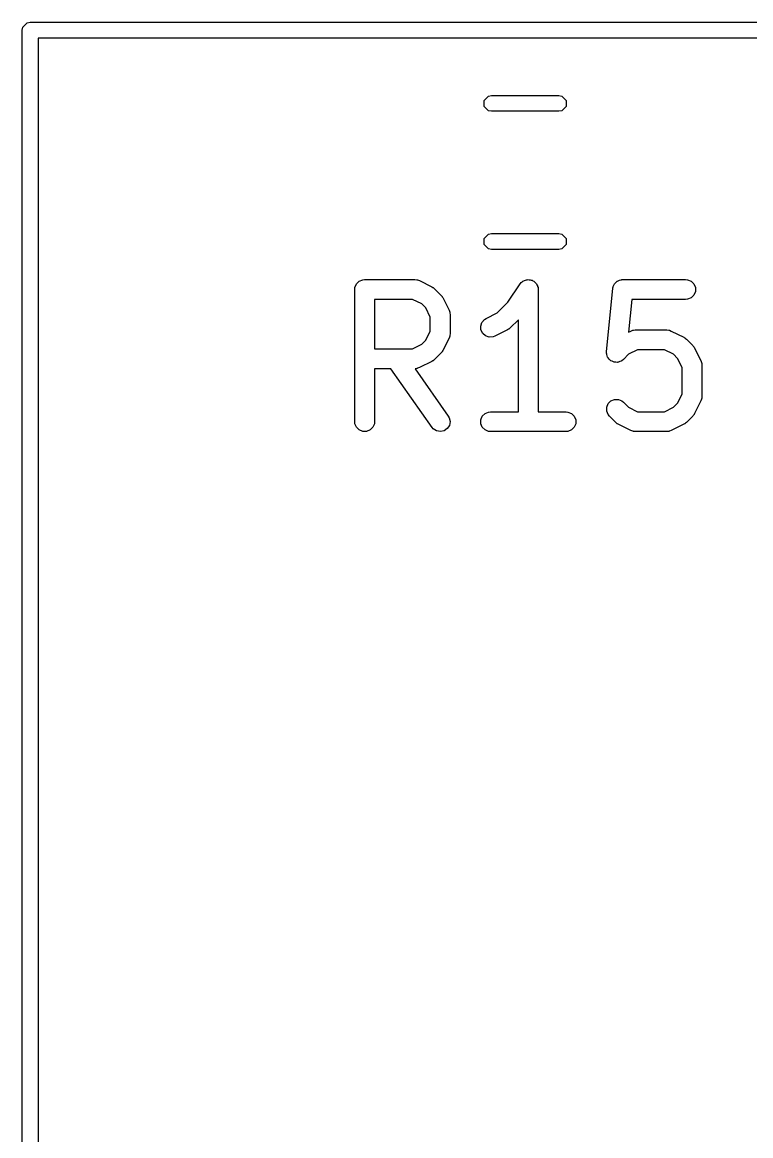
# Model space of a CAD drawing. Extents: x 117.1 to 211, y -138.1 to -43.1.
# Drawn here: x 174.67 to 180.19, y -56.05 to -47.63 of the extents above; entities that cross this region are included whole.
import ezdxf

# ---------------------------------------------------------------- set-up
doc = ezdxf.new("R2010")
doc.units = 0
doc.layers.add('BLACK', color=7, linetype='CONTINUOUS')

msp = doc.modelspace()

# ---------------------------------------------------------------- linework, layer by layer
at = {"layer": 'BLACK', "linetype": 'CONTINUOUS'}
for p, q in [((174.679117, -47.669039), (174.711589, -47.636567)), ((174.711589, -47.636567), (174.73455, -47.632)), ((174.73455, -47.632), (188.93455, -47.632)), ((174.67455, -47.692), (174.679117, -47.669039)), ((174.67455, -61.892), (174.67455, -47.692)), ((174.79455, -47.752), (174.79455, -61.832)), ((188.87455, -47.752), (174.79455, -47.752)), ((178.168343, -48.222539), (178.200815, -48.190067)), ((178.168343, -48.268461), (178.168343, -48.222539)), ((178.200815, -48.190067), (178.223776, -48.1855)), ((178.223776, -48.1855), (178.733224, -48.1855)), ((178.733224, -48.1855), (178.756185, -48.190067)), ((178.756185, -48.190067), (178.788657, -48.222539)), ((178.788657, -48.222539), (178.788657, -48.268461)), ((178.200815, -48.300933), (178.168343, -48.268461)), ((178.223776, -48.3055), (178.200815, -48.300933)), ((178.733224, -48.3055), (178.223776, -48.3055)), ((178.756185, -48.300933), (178.733224, -48.3055)), ((178.788657, -48.268461), (178.756185, -48.300933)), ((178.168343, -49.267539), (178.200815, -49.235067)), ((178.200815, -49.235067), (178.223776, -49.2305)), ((178.223776, -49.2305), (178.733224, -49.2305)), ((178.733224, -49.2305), (178.756185, -49.235067)), ((178.756185, -49.235067), (178.788657, -49.267539)), ((178.168343, -49.313461), (178.168343, -49.267539)), ((178.200815, -49.345933), (178.168343, -49.313461)), ((178.788657, -49.313461), (178.756185, -49.345933)), ((178.788657, -49.267539), (178.788657, -49.313461)), ((178.223776, -49.3505), (178.200815, -49.345933)), ((178.733224, -49.3505), (178.223776, -49.3505)), ((178.756185, -49.345933), (178.733224, -49.3505)), ((177.201854, -49.611151), (177.222546, -49.590459)), ((177.222546, -49.590459), (177.249582, -49.57926)), ((177.249582, -49.57926), (177.264214, -49.577819)), ((177.264214, -49.577819), (177.645166, -49.577819)), ((177.645166, -49.577819), (177.659798, -49.57926)), ((177.659798, -49.57926), (177.662287, -49.580291)), ((177.662287, -49.580291), (177.664975, -49.580482)), ((177.664975, -49.580482), (177.678707, -49.585737)), ((177.678707, -49.585737), (177.773945, -49.633356)), ((178.45539, -49.595709), (178.460641, -49.590459)), ((178.460641, -49.590459), (178.46743, -49.587646)), ((178.46743, -49.587646), (178.473536, -49.583558)), ((178.473536, -49.583558), (178.480816, -49.582101)), ((178.480816, -49.582101), (178.487677, -49.57926)), ((178.487677, -49.57926), (178.495025, -49.57926)), ((178.495025, -49.57926), (178.50223, -49.577819)), ((178.50223, -49.577819), (178.509514, -49.57926)), ((178.509514, -49.57926), (178.516941, -49.57926)), ((178.516941, -49.57926), (178.523729, -49.582072)), ((178.523729, -49.582072), (178.530938, -49.583498)), ((178.530938, -49.583498), (178.537117, -49.587617)), ((178.537117, -49.587617), (178.543977, -49.590459)), ((178.543977, -49.590459), (178.54917, -49.595652)), ((179.167173, -49.598212), (179.174927, -49.590459)), ((179.174927, -49.590459), (179.178415, -49.589013)), ((179.178415, -49.589013), (179.181339, -49.586622)), ((179.181339, -49.586622), (179.191836, -49.583454)), ((179.191836, -49.583454), (179.201963, -49.57926)), ((179.201963, -49.57926), (179.207568, -49.578707)), ((179.207568, -49.578707), (179.209355, -49.578169)), ((179.209355, -49.578169), (179.211183, -49.578351)), ((179.211183, -49.578351), (179.216595, -49.577819)), ((179.216595, -49.577819), (179.692785, -49.577819)), ((179.692785, -49.577819), (179.707417, -49.57926)), ((179.707417, -49.57926), (179.734453, -49.590459)), ((179.734453, -49.590459), (179.755145, -49.611151)), ((177.189214, -49.652819), (177.190655, -49.638187)), ((177.189214, -50.652819), (177.189214, -49.652819)), ((177.190655, -49.638187), (177.201854, -49.611151)), ((177.773945, -49.633356), (177.780244, -49.63732)), ((177.780244, -49.63732), (177.782072, -49.638078)), ((177.782072, -49.638078), (177.784128, -49.639766)), ((177.784128, -49.639766), (177.786388, -49.641188)), ((177.786388, -49.641188), (177.787687, -49.642686)), ((177.787687, -49.642686), (177.793437, -49.647405)), ((177.793437, -49.647405), (177.841056, -49.695024)), ((178.348785, -49.747896), (178.439905, -49.611216)), ((178.439905, -49.611216), (178.439939, -49.611173)), ((178.439939, -49.611173), (178.439949, -49.611151)), ((178.439949, -49.611151), (178.44, -49.611099)), ((178.44, -49.611099), (178.449221, -49.599841)), ((178.449221, -49.599841), (178.45539, -49.595709)), ((178.54917, -49.595652), (178.555287, -49.59973)), ((178.555287, -49.59973), (178.55942, -49.605902)), ((178.55942, -49.605902), (178.564669, -49.611151)), ((178.564669, -49.611151), (178.56748, -49.617938)), ((178.56748, -49.617938), (178.57157, -49.624045)), ((178.57157, -49.624045), (178.573026, -49.631326)), ((178.573026, -49.631326), (178.575868, -49.638187)), ((178.575868, -49.638187), (178.577293, -49.652663)), ((178.577293, -49.652663), (178.577309, -49.65274)), ((178.577309, -49.65274), (178.577303, -49.652766)), ((178.577303, -49.652766), (178.577309, -49.652819)), ((178.577309, -49.652819), (178.577309, -50.577819)), ((179.094348, -50.121546), (179.141967, -49.645356)), ((179.141967, -49.645356), (179.143036, -49.640023)), ((179.143036, -49.638187), (179.143749, -49.636464)), ((179.143036, -49.640023), (179.143036, -49.638187)), ((179.143749, -49.636464), (179.144857, -49.63094)), ((179.144857, -49.63094), (179.150039, -49.62128)), ((179.150039, -49.62128), (179.154235, -49.611151)), ((179.154235, -49.611151), (179.156906, -49.608479)), ((179.156906, -49.608479), (179.158691, -49.605153)), ((179.158691, -49.605153), (179.167173, -49.598212)), ((179.755145, -49.611151), (179.766344, -49.638187)), ((179.766344, -49.667451), (179.755145, -49.694487)), ((179.766344, -49.638187), (179.766344, -49.667451)), ((177.627461, -49.727819), (177.339214, -49.727819)), ((177.339214, -49.727819), (177.339214, -50.101628)), ((177.695977, -49.762077), (177.627461, -49.727819)), ((177.726384, -49.792484), (177.695977, -49.762077)), ((177.841056, -49.695024), (177.845774, -49.700773)), ((177.845774, -49.700773), (177.847273, -49.702073)), ((177.847273, -49.702073), (177.848694, -49.704332)), ((177.848694, -49.704332), (177.850383, -49.706389)), ((177.850383, -49.706389), (177.85114, -49.708216)), ((177.85114, -49.708216), (177.855105, -49.714516)), ((177.855105, -49.714516), (177.902724, -49.809754)), ((178.267406, -49.829275), (178.348785, -49.747896)), ((179.284469, -49.727819), (179.25965, -49.976009)), ((179.692785, -49.727819), (179.284469, -49.727819)), ((179.707417, -49.726378), (179.692785, -49.727819)), ((179.734453, -49.715179), (179.707417, -49.726378)), ((179.755145, -49.694487), (179.734453, -49.715179)), ((177.760642, -49.861), (177.726384, -49.792484)), ((177.902724, -49.809754), (177.907979, -49.823485)), ((177.907979, -49.823485), (177.90817, -49.826174)), ((177.90817, -49.826174), (177.909201, -49.828663)), ((177.909201, -49.828663), (177.910642, -49.843295)), ((177.910642, -49.843295), (177.910642, -49.986152)), ((178.183054, -49.871451), (178.267406, -49.829275)), ((177.760642, -49.968447), (177.760642, -49.861)), ((178.142184, -49.929152), (178.151438, -49.901391)), ((178.144258, -49.958342), (178.142184, -49.929152)), ((178.151438, -49.901391), (178.170611, -49.879283)), ((178.170611, -49.879283), (178.183054, -49.871451)), ((178.427309, -49.881504), (178.364866, -49.943947)), ((178.427309, -50.577819), (178.427309, -49.881504)), ((177.726384, -50.036963), (177.760642, -49.968447)), ((177.907979, -50.005962), (177.902724, -50.019693)), ((177.90817, -50.003272), (177.907979, -50.005962)), ((177.909201, -50.000784), (177.90817, -50.003272)), ((177.910642, -49.986152), (177.909201, -50.000784)), ((178.157345, -49.984517), (178.144258, -49.958342)), ((178.179453, -50.00369), (178.157345, -49.984517)), ((178.207214, -50.012944), (178.179453, -50.00369)), ((178.236404, -50.01087), (178.207214, -50.012944)), ((178.250136, -50.005615), (178.236404, -50.01087)), ((178.345374, -49.957996), (178.250136, -50.005615)), ((178.351673, -49.954031), (178.345374, -49.957996)), ((178.353501, -49.953274), (178.351673, -49.954031)), ((178.355557, -49.951585), (178.353501, -49.953274)), ((178.357817, -49.950164), (178.355557, -49.951585)), ((178.359116, -49.948665), (178.357817, -49.950164)), ((178.364866, -49.943947), (178.359116, -49.948665)), ((179.25965, -49.976009), (179.278292, -49.966689)), ((179.278292, -49.966689), (179.292023, -49.961434)), ((179.292023, -49.961434), (179.294712, -49.961242)), ((179.294712, -49.961242), (179.297201, -49.960212)), ((179.297201, -49.960212), (179.311833, -49.958771)), ((179.311833, -49.958771), (179.549928, -49.958771)), ((179.549928, -49.958771), (179.56456, -49.960212)), ((179.56456, -49.960212), (179.567049, -49.961243)), ((179.567049, -49.961243), (179.569737, -49.961434)), ((179.569737, -49.961434), (179.583469, -49.966689)), ((179.583469, -49.966689), (179.678707, -50.014308)), ((179.678707, -50.014308), (179.685006, -50.018272)), ((177.627461, -50.101628), (177.695977, -50.06737)), ((177.695977, -50.06737), (177.726384, -50.036963)), ((177.902724, -50.019693), (177.855105, -50.114931)), ((179.685006, -50.018272), (179.686834, -50.01903)), ((179.686834, -50.01903), (179.68889, -50.020718)), ((179.68889, -50.020718), (179.69115, -50.02214)), ((179.69115, -50.02214), (179.692449, -50.023638)), ((179.692449, -50.023638), (179.698199, -50.028357)), ((179.698199, -50.028357), (179.745818, -50.075976)), ((179.745818, -50.075976), (179.750536, -50.081725)), ((179.750536, -50.081725), (179.752035, -50.083025)), ((179.752035, -50.083025), (179.753456, -50.085284)), ((179.753456, -50.085284), (179.755145, -50.087341)), ((179.755145, -50.087341), (179.755902, -50.089168)), ((179.755902, -50.089168), (179.759867, -50.095468)), ((179.759867, -50.095468), (179.807486, -50.190706)), ((177.339214, -50.101628), (177.627461, -50.101628)), ((177.793437, -50.182042), (177.787687, -50.18676)), ((177.841056, -50.134423), (177.793437, -50.182042)), ((177.845774, -50.128673), (177.841056, -50.134423)), ((177.847273, -50.127374), (177.845774, -50.128673)), ((177.848694, -50.125114), (177.847273, -50.127374)), ((177.850383, -50.123058), (177.848694, -50.125114)), ((177.85114, -50.12123), (177.850383, -50.123058)), ((177.855105, -50.114931), (177.85114, -50.12123)), ((179.094326, -50.136249), (179.094348, -50.121546)), ((179.095417, -50.139864), (179.094326, -50.136249)), ((179.095417, -50.14364), (179.095417, -50.139864)), ((179.099611, -50.153765), (179.095417, -50.14364)), ((179.102779, -50.164265), (179.099611, -50.153765)), ((179.10517, -50.167188), (179.102779, -50.164265)), ((179.106616, -50.170677), (179.10517, -50.167188)), ((179.114369, -50.17843), (179.106616, -50.170677)), ((179.12131, -50.186913), (179.114369, -50.17843)), ((179.222009, -50.182042), (179.210644, -50.191369)), ((179.261022, -50.143029), (179.222009, -50.182042)), ((179.329538, -50.108771), (179.261022, -50.143029)), ((179.532223, -50.108771), (179.329538, -50.108771)), ((179.600739, -50.143029), (179.532223, -50.108771)), ((179.631146, -50.173436), (179.600739, -50.143029)), ((179.665404, -50.241952), (179.631146, -50.173436)), ((177.46326, -50.251628), (177.339214, -50.251628)), ((177.339214, -50.251628), (177.339214, -50.652819)), ((177.7742, -50.695829), (177.46326, -50.251628)), ((177.659798, -50.250187), (177.646281, -50.251518)), ((177.646281, -50.251518), (177.897085, -50.60981)), ((177.662287, -50.249155), (177.659798, -50.250187)), ((177.664975, -50.248965), (177.662287, -50.249155)), ((177.678707, -50.24371), (177.664975, -50.248965)), ((177.773945, -50.196091), (177.678707, -50.24371)), ((177.780244, -50.192126), (177.773945, -50.196091)), ((177.782072, -50.191369), (177.780244, -50.192126)), ((177.784128, -50.18968), (177.782072, -50.191369)), ((177.786388, -50.188259), (177.784128, -50.18968)), ((177.787687, -50.18676), (177.786388, -50.188259)), ((179.124636, -50.188697), (179.12131, -50.186913)), ((179.127308, -50.191369), (179.124636, -50.188697)), ((179.137435, -50.195564), (179.127308, -50.191369)), ((179.147097, -50.200747), (179.137435, -50.195564)), ((179.150856, -50.201122), (179.147097, -50.200747)), ((179.154345, -50.202568), (179.150856, -50.201122)), ((179.165306, -50.202568), (179.154345, -50.202568)), ((179.176216, -50.203659), (179.165306, -50.202568)), ((179.179832, -50.202568), (179.176216, -50.203659)), ((179.183607, -50.202568), (179.179832, -50.202568)), ((179.193732, -50.198373), (179.183607, -50.202568)), ((179.204232, -50.195206), (179.193732, -50.198373)), ((179.207155, -50.192814), (179.204232, -50.195206)), ((179.210644, -50.191369), (179.207155, -50.192814)), ((179.665404, -50.444637), (179.665404, -50.241952)), ((179.807486, -50.190706), (179.812741, -50.204437)), ((179.812741, -50.204437), (179.812932, -50.207126)), ((179.812932, -50.207126), (179.813963, -50.209615)), ((179.813963, -50.209615), (179.815404, -50.224247)), ((179.815404, -50.224247), (179.815404, -50.462342)), ((179.095417, -50.542948), (179.106616, -50.515912)), ((179.106616, -50.515912), (179.127309, -50.495219)), ((179.127309, -50.495219), (179.154345, -50.484021)), ((179.154345, -50.484021), (179.183608, -50.484021)), ((179.183608, -50.484021), (179.210644, -50.49522)), ((179.210644, -50.49522), (179.22201, -50.504548)), ((179.22201, -50.504548), (179.261022, -50.543561)), ((179.600738, -50.543561), (179.631145, -50.513153)), ((179.631145, -50.513153), (179.665404, -50.444637)), ((179.807486, -50.495883), (179.759867, -50.591121)), ((179.812741, -50.482152), (179.807486, -50.495883)), ((179.812932, -50.479462), (179.812741, -50.482152)), ((179.813963, -50.476974), (179.812932, -50.479462)), ((179.815404, -50.462342), (179.813963, -50.476974)), ((178.154235, -50.611151), (178.174927, -50.590459)), ((178.174927, -50.590459), (178.201963, -50.57926)), ((178.201963, -50.57926), (178.216595, -50.577819)), ((178.216595, -50.577819), (178.427309, -50.577819)), ((178.577309, -50.577819), (178.788023, -50.577819)), ((178.788023, -50.577819), (178.802655, -50.57926)), ((178.802655, -50.57926), (178.829691, -50.590459)), ((178.829691, -50.590459), (178.850383, -50.611151)), ((179.095417, -50.572211), (179.095417, -50.542948)), ((179.106615, -50.599247), (179.095417, -50.572211)), ((179.115942, -50.610612), (179.106615, -50.599247)), ((179.261022, -50.543561), (179.329538, -50.577819)), ((179.329538, -50.577819), (179.532223, -50.577819)), ((179.532223, -50.577819), (179.600738, -50.543561)), ((179.752035, -50.603564), (179.750536, -50.604863)), ((179.753456, -50.601305), (179.752035, -50.603564)), ((179.755146, -50.599247), (179.753456, -50.601305)), ((179.755903, -50.597417), (179.755146, -50.599247)), ((179.759867, -50.591121), (179.755903, -50.597417)), ((177.190655, -50.667451), (177.189214, -50.652819)), ((177.201854, -50.694487), (177.190655, -50.667451)), ((177.337773, -50.667451), (177.326574, -50.694487)), ((177.339214, -50.652819), (177.337773, -50.667451)), ((177.905539, -50.680012), (177.889812, -50.70469)), ((177.897085, -50.60981), (177.904295, -50.622623)), ((177.904295, -50.622623), (177.910624, -50.651194)), ((177.910624, -50.651194), (177.905539, -50.680012)), ((178.143036, -50.638187), (178.154235, -50.611151)), ((178.143036, -50.667451), (178.143036, -50.638187)), ((178.154235, -50.694487), (178.143036, -50.667451)), ((178.850383, -50.611151), (178.861582, -50.638187)), ((178.861582, -50.667451), (178.850383, -50.694487)), ((178.861582, -50.638187), (178.861582, -50.667451)), ((179.163561, -50.658232), (179.115942, -50.610612)), ((179.16931, -50.66295), (179.163561, -50.658232)), ((179.170611, -50.66445), (179.16931, -50.66295)), ((179.17287, -50.665872), (179.170611, -50.66445)), ((179.174927, -50.66756), (179.17287, -50.665872)), ((179.176754, -50.668317), (179.174927, -50.66756)), ((179.183054, -50.672282), (179.176754, -50.668317)), ((179.278292, -50.719901), (179.183054, -50.672282)), ((179.678707, -50.672282), (179.583469, -50.719901)), ((179.685006, -50.668317), (179.678707, -50.672282)), ((179.686834, -50.66756), (179.685006, -50.668317)), ((179.68889, -50.665872), (179.686834, -50.66756)), ((179.69115, -50.66445), (179.68889, -50.665872)), ((179.69245, -50.66295), (179.69115, -50.66445)), ((179.6982, -50.658232), (179.69245, -50.66295)), ((179.745818, -50.610613), (179.6982, -50.658232)), ((179.750536, -50.604863), (179.745818, -50.610613)), ((177.222546, -50.715179), (177.201854, -50.694487)), ((177.249582, -50.726378), (177.222546, -50.715179)), ((177.278846, -50.726378), (177.249582, -50.726378)), ((177.305882, -50.715179), (177.278846, -50.726378)), ((177.326574, -50.694487), (177.305882, -50.715179)), ((177.783771, -50.706989), (177.7742, -50.695829)), ((177.80845, -50.722716), (177.783771, -50.706989)), ((177.837267, -50.727802), (177.80845, -50.722716)), ((177.865838, -50.721472), (177.837267, -50.727802)), ((177.889812, -50.70469), (177.865838, -50.721472)), ((178.174927, -50.715179), (178.154235, -50.694487)), ((178.201963, -50.726378), (178.174927, -50.715179)), ((178.216595, -50.727819), (178.201963, -50.726378)), ((178.788023, -50.727819), (178.216595, -50.727819)), ((178.802655, -50.726378), (178.788023, -50.727819)), ((178.829691, -50.715179), (178.802655, -50.726378)), ((178.850383, -50.694487), (178.829691, -50.715179)), ((179.292023, -50.725156), (179.278292, -50.719901)), ((179.294712, -50.725347), (179.292023, -50.725156)), ((179.297201, -50.726378), (179.294712, -50.725347)), ((179.311833, -50.727819), (179.297201, -50.726378)), ((179.549928, -50.727819), (179.311833, -50.727819)), ((179.56456, -50.726378), (179.549928, -50.727819)), ((179.567049, -50.725346), (179.56456, -50.726378)), ((179.569737, -50.725156), (179.567049, -50.725346)), ((179.583469, -50.719901), (179.569737, -50.725156))]:
    msp.add_line(p, q, dxfattribs=at)

doc.saveas('drawing.dxf')
